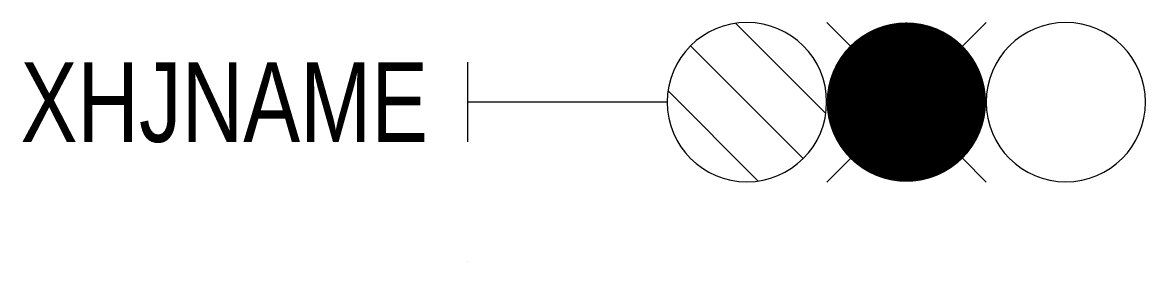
# Model space of a CAD drawing. Header units: millimetres. Extents: x -11.2 to 17, y 0 to 6.
import ezdxf
from ezdxf.enums import TextEntityAlignment as Align

# ---------------------------------------------------------------- set-up
doc = ezdxf.new("R2010")
doc.units = ezdxf.units.MM

msp = doc.modelspace()

# ---------------------------------------------------------------- linework, layer by layer
msp.add_line((0, 0.001), (0, -0.001))
at = {"color": 2}
msp.add_lwpolyline([(5, 4, 1), (9, 4, 1)], format="xyb", close=True, dxfattribs=at)
for points in [[(6.717, 5.98), (8.98, 3.717)], [(5.586, 5.414), (8.414, 2.586)], [(5.02, 4.283), (7.283, 2.02)]]:
    msp.add_lwpolyline(points, dxfattribs=at)
at = {"color": 1, "const_width": 2}
msp.add_lwpolyline([(12, 4, 1), (10, 4, 1)], format="xyb", close=True, dxfattribs=at)
at = {"color": 1}
for points in [[(9.005, 5.995), (9.586, 5.414)], [(12.419, 5.409), (13.005, 5.995)], [(9.005, 1.995), (9.591, 2.581)], [(12.414, 2.586), (13.005, 1.995)]]:
    msp.add_lwpolyline(points, dxfattribs=at)
at = {"color": 3}
msp.add_lwpolyline([(13, 4, 1), (17, 4, 1)], format="xyb", close=True, dxfattribs=at)
at = {"color": 7}
for points in [[(0, 3), (0, 5)], [(5, 4), (0, 4)]]:
    msp.add_lwpolyline(points, dxfattribs=at)

# ---------------------------------------------------------------- texts
at = {"width": 0.8}
msp.add_attdef('XHJNAME', text='X2', height=2, dxfattribs=at).set_placement((-1, 3), align=Align.RIGHT)

doc.saveas('drawing.dxf')
